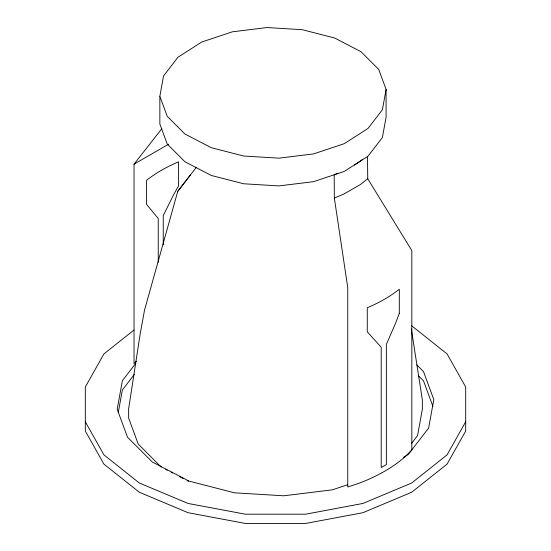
<?xml version="1.0" encoding="UTF-8"?>
<svg xmlns="http://www.w3.org/2000/svg" width="551" height="551" viewBox="0 0 551 551"><rect width="100%" height="100%" fill="white"/><g stroke="black" fill="none" stroke-linecap="round" stroke-linejoin="round"><path stroke-width="0.83" d="M159.852 96.28L163.557 75.935L177.973 57.242L201.687 42.034L232.377 31.806L267.042 27.55L302.285 29.692L334.664 38.012L361.001 51.704L378.723 69.419L386.086 89.434L386.086 117.184L382.387 137.53L367.972 156.222L344.258 171.43L313.567 181.658L278.902 185.914L243.652 183.772L211.281 175.452L184.943 161.76L167.222 144.038L159.852 124.023L159.852 96.28L167.222 116.295L184.943 134.01L211.281 147.702L243.652 156.029L278.902 158.165L313.567 153.908L344.258 143.68L367.972 128.473L382.387 109.787L386.086 89.434M118.251 412.568L122.37 389.956L134.265 374.528M190.632 174.653L177.753 191.355L144.52 310.144L140.085 334.505L128.638 408.842L128.638 418.085L138.205 444.072L161.209 467.076M465.691 421.784L447.075 454.864L411.666 483.007L362.923 503.456L305.626 514.2L245.374 514.2L188.077 503.456L139.334 483.007L103.925 454.864L85.309 421.784M135.815 363.267L122.37 380.707L117.184 409.186L127.495 437.198L152.296 461.993L189.158 481.161L234.471 492.808L283.799 495.797L332.315 489.846L347.715 484.715M411.315 443.707L417.555 435.621L422.362 409.2L422.362 399.95L411.308 328.851M177.753 191.355L196.404 167.201M136.359 361.291L134.031 363.619L134.031 164.177L161.849 128.638M133.989 330.028L103.925 353.921L85.309 387.002L85.309 431.034L103.925 464.114L139.334 492.257L188.077 512.699L245.374 523.45L305.626 523.45L362.923 512.699L411.666 492.257L447.075 464.114L465.691 431.034L465.691 387.002L447.075 353.921L411.666 325.786M367.737 178.758L360.753 184.31L343.962 194.007L334.34 198.043L347.757 287.567L347.757 487.008L358.825 483.323A158.536 91.528 0 0 0 405.44 456.407L411.831 450.015L411.831 250.574L367.737 178.758L367.489 156.298M403.408 457.482L408.456 454.244L428.63 428.086L433.816 399.606L423.505 371.594L416.852 364.941M134.031 164.177L168.585 144.224M165.768 469.445L167.29 470.237M171.085 472.214L172.608 473.006M179.447 476.56L183.242 478.53M187.044 480.506L188.566 481.298M418.664 376.002L423.505 380.844L432.934 406.452M334.34 198.043L334.175 174.695A113.272 65.397 0 0 0 337.949 173.214M163.248 244.789L163.248 215.586L173.613 194.723L178.593 185.873L178.593 161.829C167.222 166.622 156.257 172.67 146.559 180.329L146.559 204.373L158.247 218.52L158.247 262.317M362.51 159.535A113.272 65.397 0 0 1 354.389 165.024M399.31 313.305L395.687 322.941L386.354 344.396L386.354 464.631L381.209 467.482L381.209 347.247L367.269 331.798L367.269 307.754C378.64 302.96 389.605 296.913 399.31 289.254L399.31 313.305"/></g></svg>
